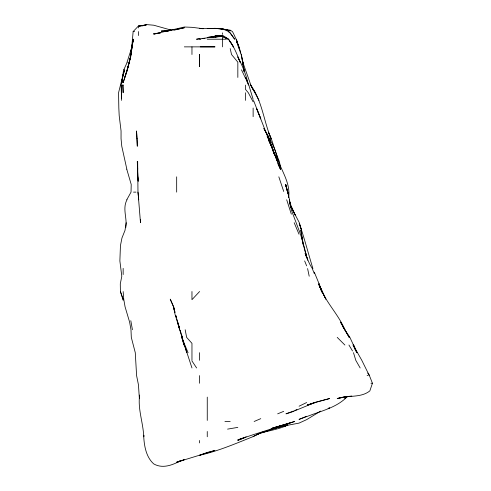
<?xml version="1.0" encoding="UTF-8"?>
<svg xmlns="http://www.w3.org/2000/svg" width="491" height="491" viewBox="0 0 491 491"><rect width="100%" height="100%" fill="white"/><g stroke="black" fill="none" stroke-linecap="round" stroke-linejoin="round"><path stroke-width="0.74" d="M121.492 85.09L121.529 98.09M137.805 176.834L138.235 181.247L137.455 169.186L137.664 161.545L137.977 192.122L138.714 199.769L137.977 192.122M127.059 62.154L132.005 46.866L133.129 39.219L130.999 54.513L129.293 62.154L131.036 54.513L132.343 44.086L131.103 54.513L133.141 31.577L138.45 25.998L146.091 25.287L138.45 26.195L146.091 24.789L144.704 25.28M140.629 219.649L140.487 222.705L138.45 197.462M143.912 436.769L144.004 435.241M125.77 227.572C127.445 218.268 122.136 208.626 127.003 199.769M121.584 100.379L121.111 85.09L122.56 77.443L121.78 83.004L123.597 69.802M121.774 83.004L123.155 74.399L124.683 69.802L122.535 77.443M126.187 222.705L125.009 230.353L121.958 237.994L120.442 245.641L119.872 260.93L121.805 276.224L120.289 283.866L120.405 291.513L123.155 300.204L123.155 299.16L120.405 291.513M131.993 46.866L133.466 39.219L130.802 51.193M130.802 56.134L127.261 69.802L130.802 55.624L127.574 69.108M139.665 395.071C137.584 408.985 143.274 422.837 143.728 436.769C144.299 446.38 146.226 457.201 153.738 463.915C162.938 469.151 172.949 464.86 181.412 460.349L176.674 462.387L184.321 459.705M124.806 77.443L127.384 69.802L123.155 82.666L129.391 62.154M367.802 373.074L369.422 375.609L372.436 383.256L369.846 390.897C360.762 398.213 347.8 394.985 337.225 398.545L346.259 396.519M123.806 69.802L127.243 62.154M126.776 199.769L131.023 192.122L131.22 184.481L126.752 169.186M199.61 291.513L191.963 299.682L191.963 291.513M347.567 396.446L344.872 398.944C336.145 406.616 325.005 410.028 314.289 413.821L299.001 419.4L306.642 416.282M347.051 396.593L344.872 398.545L347.223 396.575M346.634 396.476L344.872 397.771L346.634 396.575M346.781 396.329L344.872 397.575L346.781 396.605M320.678 411.09L306.642 419.639L299.001 423.125L283.706 426.004L270.958 429.128L283.706 425.556L272.124 429.128L283.706 426.004M253.129 436.579L260.77 432.823L268.417 430.57L260.77 432.823L252.699 436.769C235.281 443.741 217.992 451.186 199.61 455.261L207.257 452.432L214.898 450.499L176.674 462.209L183.622 459.932M299.099 406.192L306.642 402.546M245.482 437.082L246.175 436.769M244.788 437.383L237.834 440.384L245.482 437.303L237.834 439.868L253.129 434.725L294.649 421.481L272.585 428.109L291.353 422.579M346.259 396.397L344.872 396.998L346.953 396.44M254.142 421.481L260.77 418.651M293.44 411.071L285.971 413.833L291.353 412.207L314.289 402.755L329.578 398.545L314.289 402.577M294.827 410.482L296.914 409.592M287.879 424.887L283.706 426.661L287.879 424.967C277.992 429.895 266.834 430.656 256.603 434.572M277.661 413.833L283.706 411.341M142.617 25.894L146.091 24.55L153.738 25.213L171.703 30.258M276.065 427.747L268.417 430.613L260.77 432.823M313.596 402.835L307.335 405.149L314.289 402.908L307.335 404.958M285.793 425.476L283.706 426.2L285.793 425.537M173.894 30.209L184.321 27.754L176.674 29.368L161.386 31.577L164.859 31.283M272.585 428.011L283.706 425.053M283.706 425.74L285.099 425.384M338.072 398.545L344.872 396.875L351.82 396.01M199.61 39.526L200.911 39.219M279.539 426.667L283.012 425.893M227.566 429.128L237.834 427.373M228.07 39.219L222.546 36.573L222.546 35.291L207.257 37.463L222.546 35.291L228.708 39.219L230.193 42.195M211.425 37.555L222.546 36.021L214.898 36.899L221.018 36.641M199.61 38.721L196.486 39.219L214.898 36.85L222.546 36.475L228.444 39.219C233.759 45.994 237.024 54.163 240.081 62.154L237.834 56.882C242.437 65.825 246.408 75.184 248.354 85.09M166.246 31.166L168.333 30.988M158.329 33.363L153.738 33.726L160.692 32.805L153.738 34.118L184.321 27.011L191.963 27.324L203.434 28.736M222.546 35.291L214.898 35.806L217.961 35.769M202.666 38.531L204.962 38.39M228.64 31.933L230.193 33.02L234.686 39.219L230.193 32.94L228.671 31.577L222.546 28.852L221.018 28.901L222.546 28.816L230.193 30.902C220.318 27.312 209.847 28.791 199.61 28.527L202.666 28.705M207.257 28.619L214.898 28.312L222.546 28.852M169.027 30.927L161.386 30.988L165.97 31.172M133.141 31.577L134.632 31.577M207.257 39.219L226.376 39.219M184.321 46.866L214.898 46.866L200.291 46.866M122.658 85.09L123.155 85.09L123.155 92.738L122.658 85.09L123.155 85.121M133.552 192.122L135.97 192.122M367.102 375.609L367.802 375.609M370.969 383.256L372.436 383.256M224.933 421.481L230.193 421.481M214.898 28.312L230.193 30.166L232.476 31.577C238.62 43.411 242.413 56.545 243.978 69.802L243.327 66.328M171.114 30.577L169.027 30.325L171.114 30.663M171.114 30.362L169.027 29.902L171.255 30.46M224.97 37.267L226.179 38.053M337.225 337.385L344.872 345.026M342.792 326.687L349.893 337.385L357.031 352.673L353.133 345.026L361.806 360.32L369.361 375.609L368.195 373.706M344.038 328.565L349.205 337.385L340.515 322.096L344.872 329.756C339.097 315.86 328.381 305.021 321.998 291.513L318.984 284.547L325.84 299.16L318.898 284.559M245.482 78.229L241.474 69.802M191.963 360.946L196.615 367.962M267.159 136.694L268.417 138.609L280.49 169.186L278.274 164.325M230.193 41.68L233.495 46.866M276.065 153.425L271.259 138.609L268.417 132.177L271.044 138.609C263.661 120.927 262.255 100.925 250.625 85.09M267.227 136.694L268.417 138.646L253.528 100.379M255.197 92.738L253.129 89.411L258.984 100.379M230.592 42.324L233.391 46.866M348.935 345.026L352.513 350.967M360.161 367.962L355.791 360.32L353.483 352.673M250.57 85.09L253.129 89.62L250.846 85.09L242.775 62.154M265.226 130.962L268.417 136.817L263.845 128.415C269.541 139.002 276.415 149.399 278.194 161.545L276.065 153.898C279.532 168.738 290.795 181.369 288.665 197.474M268.749 140.53L271.713 146.25L274.174 153.898L271.738 146.25L268.749 140.199L271.664 146.25L277.452 161.545L274.389 153.898M278.09 164.092L280.656 169.186L277.618 162.816M312.399 268.577C304.469 257.081 304.199 242.904 299.013 230.353L291.353 209.97L289.346 199.769L290.574 207.417M253.129 101.827L248.317 92.738L245.482 89.387L245.482 85.09M356.902 352.673L353.17 345.026L354.066 346.941M236.269 40.508L238.921 46.866L240.486 53.12M354.668 348.217L355.564 350.126M314.289 272.137L319.119 283.866L321.936 292.182L318.831 283.866L321.936 291.513L318.984 284.559M188.071 352.673L184.321 343.761M294.177 222.705L299.001 234.207M236.466 41.158L239.086 48.953M291.353 206.318L295.134 215.058L291.353 207.417L299.326 222.705L301.548 230.353L299.228 223.399M356.466 351.979L353.569 345.026L355.558 349.893M276.255 153.898L279.367 161.545L280.772 168.493M304.647 260.93L306.642 265.877M312.294 268.577L314.289 273.585M274.377 153.898L268.417 139.057L271.664 146.25L273.966 153.898M299.258 223.399C304.414 238.258 308.299 253.546 312.92 268.577M247.574 83.004L245.482 77.443L248.827 85.09L253.129 99.372M289.414 201.101L291.353 206.441M305.046 253.288L306.415 257.069M278.833 176.834L283.706 191.447M180.105 330.431L180.841 332.517M307.771 260.291L305.568 253.288L306.642 256.621L303.861 245.641M184.426 345.026L191.963 367.962M179.528 327.65L177.595 322.096L179.657 329.737L177.674 322.096M319.119 283.866L321.636 291.513M286.683 199.769L291.353 214.18M180.074 330.431L182.271 337.385L181.719 335.298M184.321 344.688L175.084 314.449L173.483 306.801L170.248 299.16L173.661 306.801L174.514 310.275M184.088 345.026L181.787 337.385L184.057 345.026M306.642 256.818L305.629 253.288L307.022 258.186M270.406 141.39L269.608 138.609L269.989 139.996M184.506 345.026L186.672 352.673M176.84 318.978L177.509 321.47M241.891 58.681L242.597 61.461M183.272 340.134L184.321 344.252M126.844 169.186L121.78 146.25L121.044 138.609L121.062 130.962L119.196 115.673L118.828 108.026L118.564 92.738L123.155 74.466M230.193 48.548L231.531 54.513L237.834 62.154L237.834 77.443M241.265 54.513L242.916 62.154L243.984 71.189L242.922 62.154L243.616 69.802M132.429 329.737L130.802 320.715M307.593 268.577L309.207 276.224M185.175 329.737L186.629 337.385L191.963 343.338L191.963 360.32M242.812 63.548L243.07 64.935M290.623 207.417L289.543 199.769L285.768 184.481L287.824 193.515M302.542 241.474L302.094 237.994L302.505 241.474M288.714 197.683L288.229 192.122L288.561 197.474M123.155 291.562L123.738 299.16L125.064 306.801L129.612 322.096L130.98 329.737L131.306 337.385L135.277 352.673L136.596 375.609L138.45 384.846L139.364 398.545M243.849 69.802L243.947 71.33M137.719 169.186L137.302 161.545L137.455 169.186M253.129 108.026L253.129 116.662M245.482 92.738L245.482 100.379M222.546 32.879L222.546 34.253M222.546 37.089L222.546 46.866M207.257 397.121L207.257 420.431M207.257 431.472L207.257 436.769M199.61 352.673L199.61 360.32M199.61 375.609L199.61 383.256M199.61 440.482L199.61 442.937M191.963 46.866L191.963 54.513M176.674 176.834L176.674 192.122M138.45 25.998L138.45 27.944M138.45 31.577L138.45 35.536M123.155 268.362L123.155 274.573M199.61 54.513L199.61 66.463L199.61 54.513M329.578 407.984L328.191 408.389L329.578 407.984M259.598 115.673L256.658 108.72L260.77 118.883L259.598 115.673M287.8 192.122L285.461 184.481L287.732 192.122M176.484 317.708L175.913 315.75L176.484 317.708M237.834 44.399L236.355 39.219L237.834 44.399M174.974 312.362L173.483 306.801L174.974 312.362M303.444 245.641L300.86 230.353L303.444 245.641M137.05 138.609L136.541 130.962L137.308 146.25L137.05 138.609"/></g></svg>
